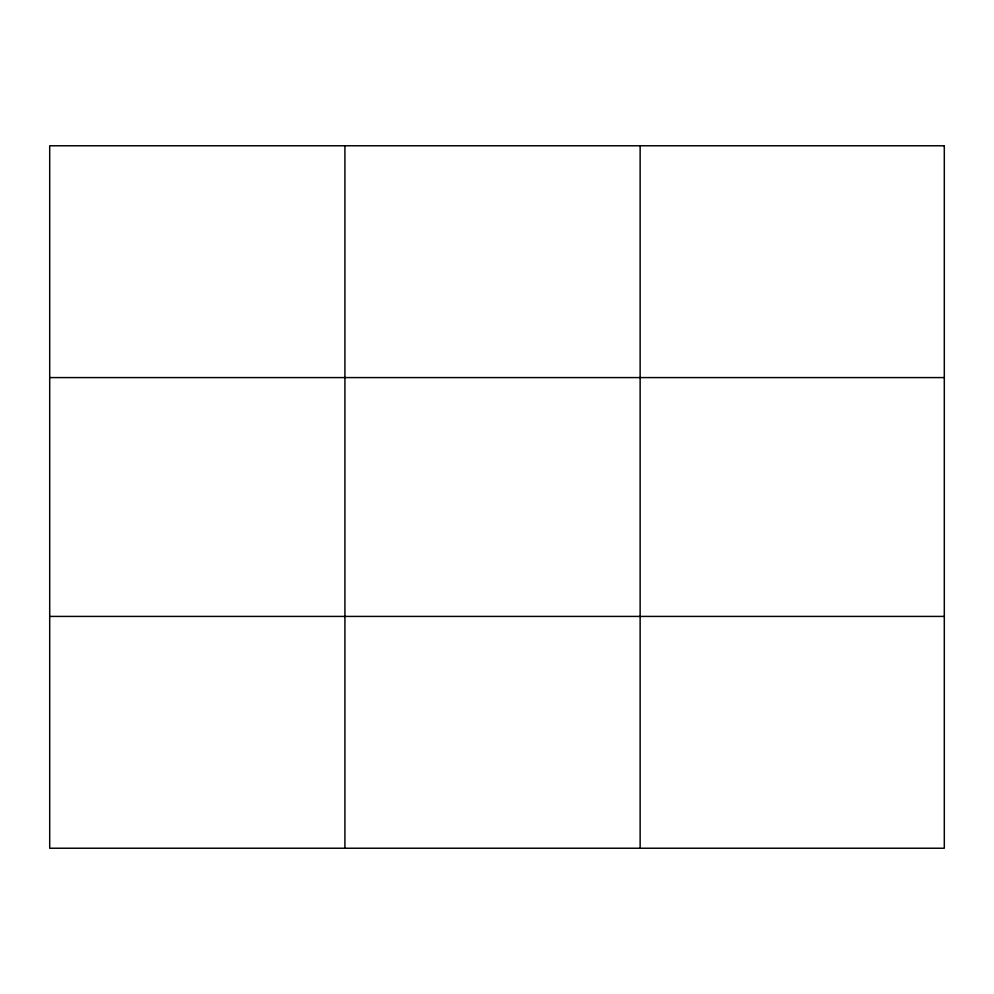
<?xml version="1.0" encoding="UTF-8"?>
<svg xmlns="http://www.w3.org/2000/svg" width="994" height="994" viewBox="0 0 994 994"><rect width="100%" height="100%" fill="white"/><g stroke="black" fill="none" stroke-linecap="round" stroke-linejoin="round"><path stroke-width="1.49" d="M344.918 145.77L344.918 848.23M640.136 145.77L640.136 848.23M49.7 377.583L944.3 377.583M49.7 616.417L944.3 616.417M944.3 145.77L944.3 848.23L49.7 848.23L49.7 145.77L944.3 145.77"/></g></svg>
